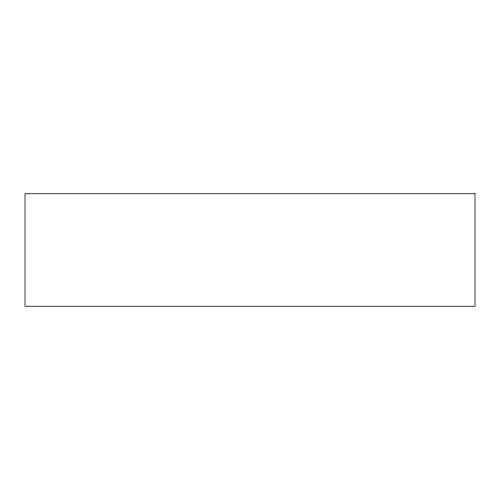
<?xml version="1.0" encoding="UTF-8"?>
<svg xmlns="http://www.w3.org/2000/svg" width="500" height="500" viewBox="0 0 500 500"><rect width="100%" height="100%" fill="white"/><g stroke="black" fill="none" stroke-linecap="round" stroke-linejoin="round"><path stroke-width="0.75" d="M475 193.75L25 193.75L25 306.25L475 306.25L475 193.75"/></g></svg>
